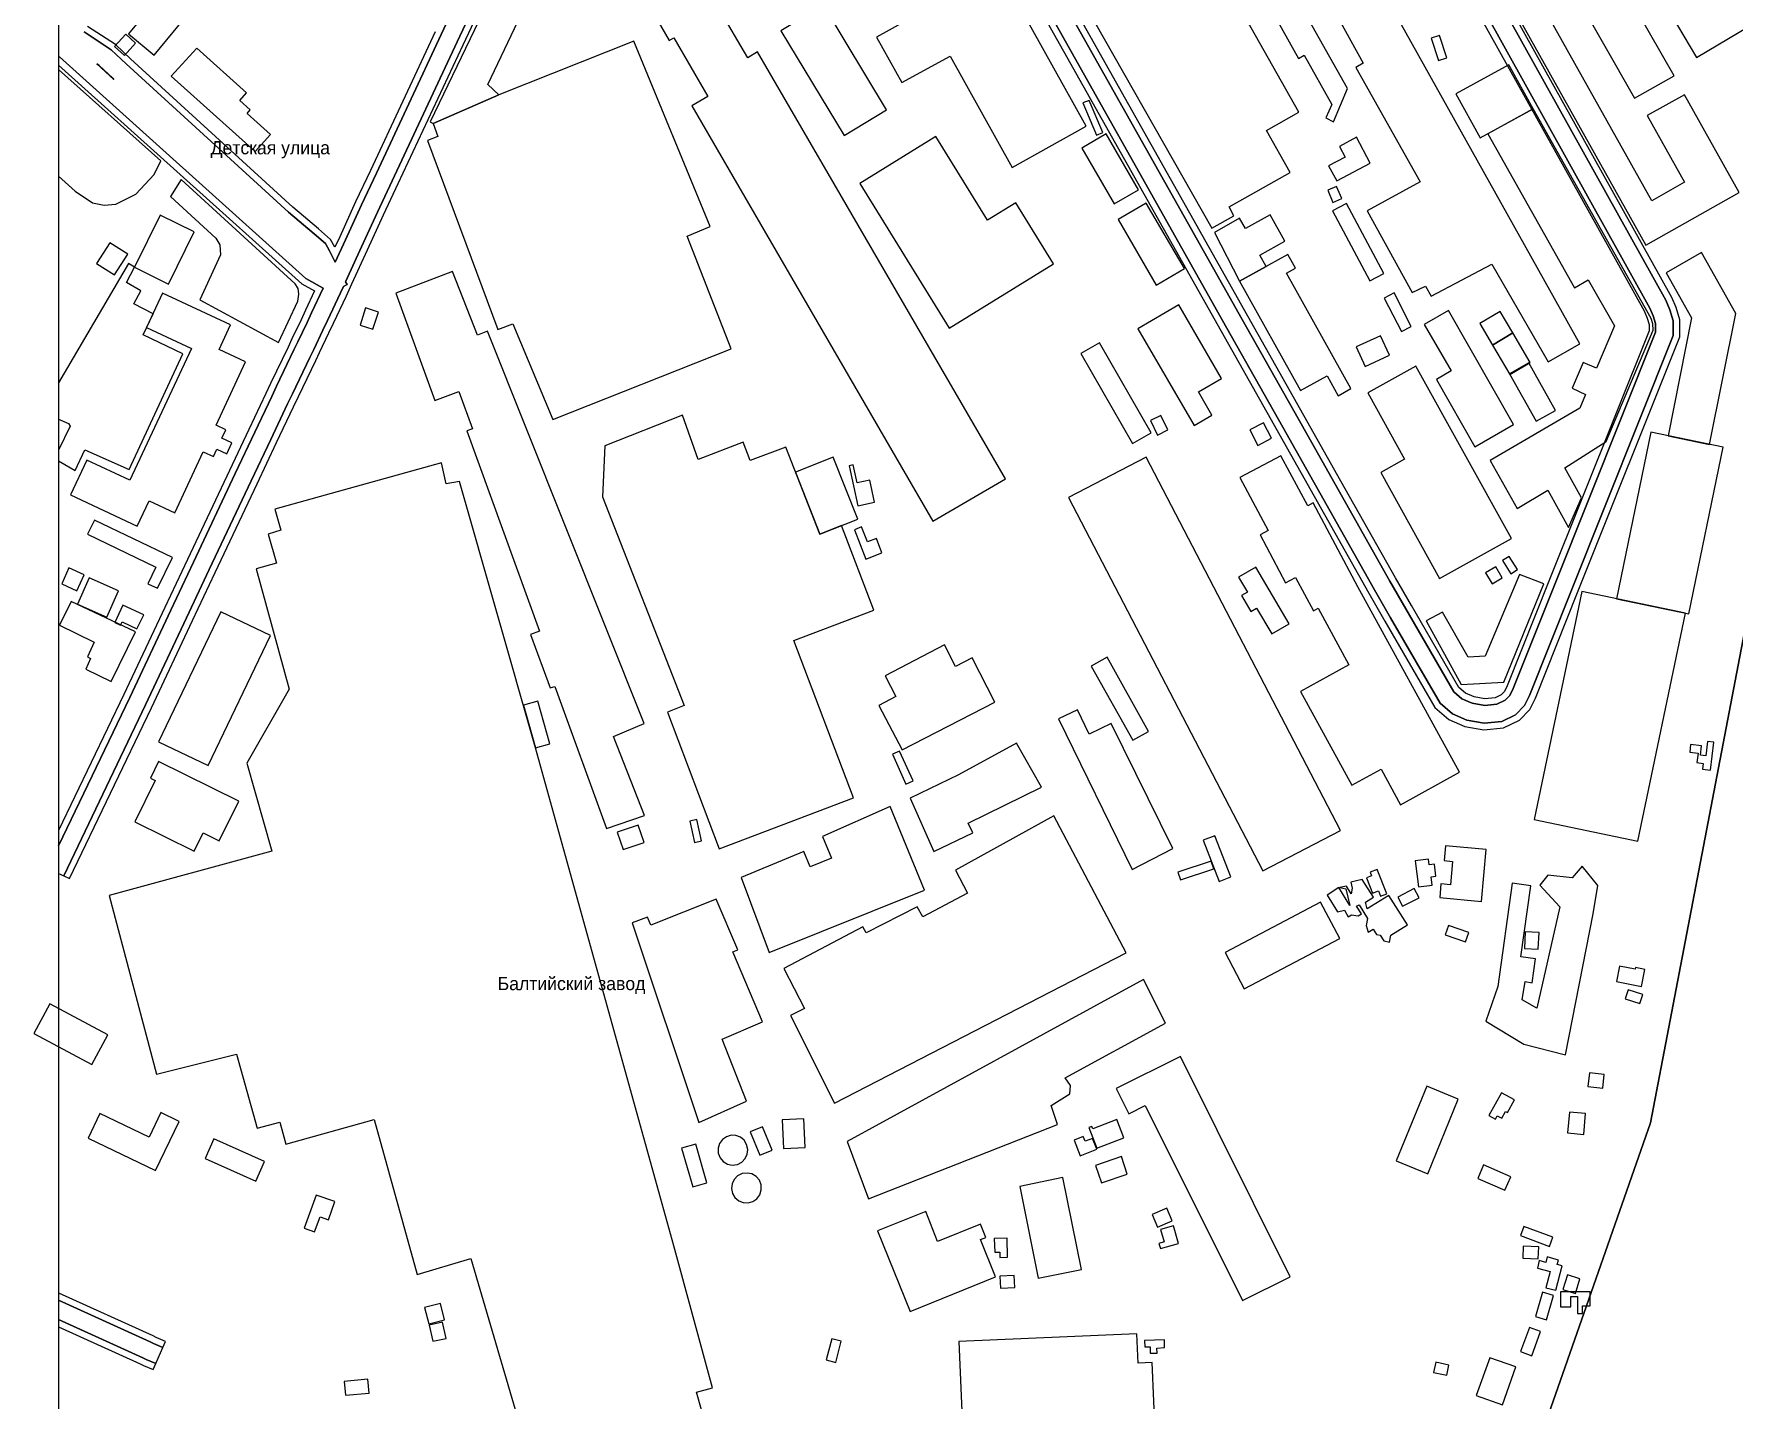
# Model space of a CAD drawing. Extents: x -1571 to 863, y -881 to 2148.
# Drawn here: x -1461 to -687, y 513 to 1135 of the extents above; entities that cross this region are included whole.
import ezdxf

# ---------------------------------------------------------------- set-up
doc = ezdxf.new("R2010")
doc.units = 0
for name, color, linetype in [('AREAS', 62, 'CONTINUOUS'), ('BUILDINGS_CONTEXT', 9, 'CONTINUOUS'), ('LABELS', 7, 'CONTINUOUS'), ('LAND_EDGE', 8, 'CONTINUOUS'), ('ROADS_CITY', 8, 'CONTINUOUS'), ('SIDEWALKS', 9, 'CONTINUOUS'), ('WATER', 5, 'CONTINUOUS')]:
    doc.layers.add(name, color=color, linetype=linetype)

msp = doc.modelspace()

# ---------------------------------------------------------------- linework, layer by layer
at = {"layer": 'AREAS'}
for points in [[(-1450, 1070.7), (-1442.5, 1063.8), (-1434.6, 1058.5), (-1429.2, 1057.5), (-1423.9, 1057.9), (-1414.8, 1062.5), (-1406.5, 1071.4), (-1403.5, 1077.6), (-1450, 1119.3)], [(-1399, 1061.4), (-1378.4, 1042.4), (-1376.6, 1039.4), (-1376.3, 1034.9), (-1385.6, 1014.3), (-1349.8, 995), (-1341.1, 1013.8), (-1340.5, 1016.9), (-1340.9, 1019.5), (-1342.2, 1021.7), (-1394.2, 1069.1)], [(-1450, 941), (-1442.4, 936.6), (-1438, 946), (-1417.9, 937.1), (-1393.4, 989.8), (-1411.5, 998.4), (-1407, 1008), (-1415.8, 1012.5), (-1412.6, 1018.4), (-1419.1, 1022.2), (-1415.4, 1029.2), (-1418.1, 1030.9), (-1450, 976.6), (-1450, 960.1), (-1445.5, 958), (-1444.8, 956.8), (-1450, 945.9)]]:
    msp.add_lwpolyline(points, close=True, dxfattribs=at)
at = {"layer": 'BUILDINGS_CONTEXT'}
for points in [[(-716.5, 1183.1), (-732.8, 1173.4), (-703.9, 1124.8), (-656.1, 1153.3), (-684.8, 1201.6), (-704.3, 1190), (-681.8, 1152.2), (-693.8, 1145)], [(-938.3, 1194.3), (-991.4, 1164.3), (-924.6, 1047), (-914.6, 1052.7), (-916.8, 1056.7), (-889, 1072.3), (-899.8, 1091.5), (-885.1, 1099.8)], [(-862.8, 1110.6), (-905.8, 1187), (-911.9, 1183.5), (-905.8, 1172.6), (-910.2, 1170.1), (-905.8, 1162.4), (-902.7, 1164.1), (-890.8, 1142.9), (-894.5, 1140.8), (-885.2, 1124.3), (-882.6, 1125.8), (-870, 1103.4), (-872.7, 1097.3), (-869.2, 1095.5)], [(-1254.5, 1112.5), (-1225.7, 1173.1), (-1240.3, 1179.4), (-1280.8, 1095.5), (-1279.4, 1094.6), (-1249.4, 1107.8)], [(-853.1, 1184.7), (-881.4, 1168.7), (-855.7, 1122.2), (-859.1, 1120.2), (-829.7, 1068.1), (-853.9, 1054.9), (-833.4, 1017.7), (-827.3, 1020.6), (-824.7, 1016.1), (-797.2, 1030.6), (-771.4, 986.1), (-757.1, 994.4), (-849.8, 1160.4), (-841.6, 1164.8)], [(-1043.9, 1125.3), (-1015.7, 1074.6), (-981.9, 1093.5), (-1021.7, 1165), (-1077.5, 1134), (-1065.9, 1113.3)], [(-761, 1156.9), (-732.074, 1106.154), (-714.1, 1116.4), (-743.026, 1167.146)], [(-1389.994, 1145.795), (-1401.743, 1155.435), (-1418.149, 1135.44), (-1406.4, 1125.8)], [(-1151.6, 1159.6), (-1178.5, 1144), (-1171.9, 1132.5), (-1169.8, 1133.7), (-1154.3, 1107), (-1161.6, 1102.7), (-1051.7, 913.6), (-1018.6, 932.9), (-1131.6, 1127.3), (-1136.1, 1124.6), (-1149.2, 1147.1), (-1145.6, 1149.2)], [(-1121, 1136.8), (-1092.183, 1089.172), (-1072.8, 1100.9), (-1101.617, 1148.528)], [(-684.4, 1063.2), (-709.4, 1107.8), (-726.3, 1098.3), (-709.3, 1067.9), (-724.2, 1059.5), (-774, 1148.3), (-784.7, 1142.3), (-727, 1039.3)], [(-1414.95, 1131.255), (-1419.405, 1135.305), (-1424.5, 1129.7), (-1420.045, 1125.65)], [(-1188, 1132.1), (-1249.4, 1107.8), (-1279.4, 1094.6), (-1277.2, 1088.7), (-1282, 1087), (-1249.9, 1000.9), (-1243.1, 1003.4), (-1224.9, 959.8), (-1143.6, 992), (-1163.6, 1043.4), (-1153.2, 1047.7)], [(-817.6, 1124.6), (-820.9, 1134.8), (-824.721, 1133.564), (-821.421, 1123.364)], [(-1387.1, 1129), (-1398.7, 1116.2), (-1360.5, 1081.9), (-1353.5, 1089.7), (-1364.1, 1099.3), (-1362.7, 1100.9), (-1367.5, 1105.2), (-1364.4, 1108.6)], [(-802.4, 1088.1), (-778.3, 1101.4), (-789.367, 1121.453), (-813.467, 1108.153)], [(-974.4, 1090.5), (-980.6, 1105.2), (-983.407, 1104.016), (-977.207, 1089.316)], [(-771.6, 927.7), (-762.2, 910.7), (-756.3, 924.2), (-763.9, 937.9), (-745, 949.8), (-723.6, 1000.5), (-723.8, 1003.4), (-724.6, 1005.8), (-778.3, 1101.4), (-798.9, 1090), (-759.4, 1019.8), (-753.3, 1023.5), (-741.3, 1002.6), (-749.4, 983.3), (-755.5, 985.9), (-760.6, 974.2), (-754.5, 971.3), (-757.1, 965), (-797.9, 941.2), (-785.6, 919.4)], [(-1050.4, 1088.7), (-1085, 1067.3), (-1044.3, 1001.4), (-996.8, 1030.8), (-1014, 1058.6), (-1026.9, 1050.6)], [(-958.053, 1064.519), (-972.8, 1089.9), (-983.847, 1083.481), (-969.1, 1058.1)], [(-871.5, 1075.4), (-867.8, 1068.5), (-852.5, 1076.6), (-858.8, 1088.4), (-866.5, 1084.2), (-864, 1079.4)], [(-865.5, 1060.5), (-867.917, 1066.038), (-871.9, 1064.3), (-869.483, 1058.762)], [(-967.4, 1050.9), (-950, 1021.1), (-937.114, 1028.624), (-954.514, 1058.424)], [(-869.718, 1054.933), (-852.7, 1023), (-846.382, 1026.367), (-863.4, 1058.3)], [(-1415.4, 1029.2), (-1399.867, 1021.549), (-1388.175, 1045.288), (-1403.708, 1052.938)], [(-898.1, 1053.1), (-909.3, 1046.8), (-912, 1051.6), (-923.5, 1045.1), (-912, 1022.8), (-899.9, 1029.5), (-902.8, 1034.7), (-891.4, 1041.1)], [(-1426.7, 1040.4), (-1432.71, 1030.885), (-1424.5, 1025.7), (-1418.49, 1035.215)], [(-890, 1035), (-912, 1022.8), (-884.3, 973.1), (-872.2, 979.8), (-867.2, 970.7), (-861.3, 974), (-890.6, 1026.5), (-886.5, 1028.8)], [(-706.2, 1006.1), (-716.8, 952.4), (-698, 948.5), (-686, 1008.2), (-701.6, 1036), (-717.7, 1026.7)], [(-1259.2, 998.3), (-1270.5, 1027.3), (-1296.4, 1017.4), (-1278.6, 968.6), (-1267.7, 972.6), (-1261.5, 955.6), (-1264.1, 954.7), (-1230.9, 863.5), (-1235.1, 862), (-1226.1, 837.6), (-1224, 838.3), (-1200.4, 773.6), (-1183.1, 779.6), (-1197.2, 815.5), (-1183.3, 821.4), (-1254.6, 1000.1)], [(-1389.5, 992.2), (-1417.6, 932.2), (-1437.2, 941.4), (-1444.6, 925.5), (-1414.2, 911.3), (-1408.8, 922.9), (-1397.1, 917.4), (-1384.1, 945.1), (-1379.5, 943), (-1377.9, 946.4), (-1373.4, 944.3), (-1371.1, 949.2), (-1375.6, 951.3), (-1373.8, 955.2), (-1378.3, 957.3), (-1364.8, 986.1), (-1376.9, 991.8), (-1371.7, 1003), (-1402.6, 1017.4), (-1409.9, 1001.8)], [(-841.6, 1017.5), (-846.1, 1015.2), (-838.325, 999.987), (-833.825, 1002.287)], [(-1306.8, 1001), (-1304.3, 1008.8), (-1310.174, 1010.683), (-1312.674, 1002.883)], [(-932.7, 957.1), (-924.6, 961.8), (-930.8, 972.5), (-920.2, 978.6), (-939.7, 1012.1), (-958.4, 1001.2)], [(-804.9, 947.5), (-787.3, 957.6), (-816.9, 1009.5), (-827.9, 1003.2), (-815.7, 982), (-822.4, 978.1)], [(-787.585, 999.274), (-793.3, 1009), (-802.615, 1003.526), (-796.9, 993.8)], [(-787.6, 999.3), (-796.9, 993.8), (-788.962, 980.377), (-779.662, 985.877)], [(-984.3, 989.9), (-960.8, 949), (-952.368, 953.845), (-975.868, 994.745)], [(-847.9, 998), (-858.9, 992.9), (-854.778, 984.01), (-843.778, 989.11)], [(-821, 887.4), (-788.2, 905.7), (-831.8, 984.1), (-853.6, 972), (-836.9, 941.8), (-847.7, 935.8)], [(-789.1, 980.7), (-776.899, 959.043), (-768.1, 964), (-780.301, 985.657)], [(-1201.2, 947.9), (-1202.3, 924.7), (-1165, 829.6), (-1172.7, 826.6), (-1149.1, 764.4), (-1087.9, 787.6), (-1115.1, 859.3), (-1078.7, 873.1), (-1093.4, 911.6), (-1103.3, 907.7), (-1118.8, 947.3), (-1135, 941.2), (-1138.1, 949.5), (-1158.7, 941.6), (-1165.8, 961.8)], [(-949.4, 952.8), (-944.7, 955.1), (-947.964, 961.769), (-952.664, 959.469)], [(-897.5, 951.3), (-901.2, 958.4), (-907.428, 955.154), (-903.728, 948.054)], [(-724.7, 954.1), (-740.4, 878.2), (-707.385, 871.371), (-691.685, 947.271)], [(-1097.1, 942.7), (-1114.4, 935.9), (-1103.279, 907.608), (-1085.979, 914.408)], [(-1089.9, 938.8), (-1086, 920.6), (-1078.3, 922.2), (-1080.5, 932.3), (-1086.3, 931.1), (-1088.1, 939.2)], [(-866.1, 772.7), (-954.6, 942.7), (-989.919, 924.313), (-901.419, 754.313)], [(-838.7, 784.4), (-811.8, 799.2), (-858.1, 883.6), (-878.5, 921.9), (-881, 920.5), (-893.2, 943.4), (-911.9, 933.4), (-899, 909.3), (-902.7, 907.3), (-891.1, 885.5), (-886.5, 887.9), (-878.4, 872.8), (-876.3, 873.9), (-862.2, 848.2), (-884.3, 836), (-860.9, 793.3), (-847.6, 800.7)], [(-1409.3, 885.1), (-1404.9, 883), (-1398.1, 897), (-1433.7, 914), (-1436.8, 907.6), (-1405.7, 892.6)], [(-1075, 899.2), (-1077.5, 905.7), (-1081.6, 904.1), (-1084.3, 911), (-1087.4, 909.7), (-1082.3, 896.3)], [(-1441.707, 881.884), (-1438.4, 889.2), (-1445.293, 892.316), (-1448.6, 885)], [(-889.5, 866.8), (-904.6, 892.6), (-912.5, 888), (-908.5, 881.3), (-911.2, 879.7), (-906.9, 872.5), (-904.3, 874), (-897.3, 862.2)], [(-800, 890.1), (-797, 885), (-792.359, 887.73), (-795.359, 892.83)], [(-792.3, 895.6), (-788.5, 889.6), (-785.5, 891.5), (-789.3, 897.5)], [(-1441.4, 875.8), (-1428, 869.9), (-1422.751, 881.822), (-1436.151, 887.722)], [(-819.6, 872.1), (-827.1, 868.2), (-811.1, 839.2), (-791.6, 840.3), (-773.4, 885.1), (-784.5, 889.3), (-800.1, 852.1), (-807.9, 851.6)], [(-1444.3, 877), (-1449.6, 866.2), (-1433.8, 858.4), (-1436.9, 851.8), (-1435.4, 851), (-1437.6, 846.2), (-1426, 840.6), (-1415, 863.1)], [(-1424.4, 867.4), (-1421.8, 866.2), (-1421.1, 867.7), (-1414.3, 864.5), (-1411.2, 870.9), (-1420.7, 875.3)], [(-756.148, 881.551), (-777.8, 777.7), (-730.552, 767.849), (-708.9, 871.7)], [(-1376.1, 872.3), (-1404.43, 813.137), (-1381.8, 802.3), (-1353.47, 861.463)], [(-1076.3, 829.7), (-1065.8, 809.4), (-1023.5, 831.2), (-1033.8, 851.3), (-1041.4, 847.4), (-1046.4, 857.2), (-1073.5, 843.2), (-1068.6, 833.7)], [(-953.5, 817.8), (-972.411, 851.62), (-979.6, 847.6), (-960.689, 813.78)], [(-1238.205, 829.817), (-1232.798, 810.391), (-1226.3, 812.2), (-1231.707, 831.626)], [(-942.4, 764.5), (-970.5, 821.4), (-980.5, 816.6), (-985.9, 827.6), (-994.5, 823.5), (-960.9, 754.9)], [(-701.1, 800.6), (-697.5, 800.2), (-696, 813), (-698.9, 813.3), (-699.7, 806.7), (-702.1, 807), (-701.6, 811.3), (-706.6, 811.9), (-707, 808.4), (-703.2, 807.9), (-703.7, 803.6), (-700.8, 803.2)], [(-1070.1, 807.4), (-1064, 793.8), (-1060.776, 795.246), (-1066.876, 808.846)], [(-1040.1, 798.1), (-1062.1, 787.5), (-1051.3, 763.2), (-1033.6, 771.7), (-1035.6, 776), (-1002.2, 792.5), (-1013.7, 812.5)], [(-1376.8, 768), (-1367.9, 786.1), (-1404.5, 804.1), (-1408.2, 796.6), (-1406, 795.5), (-1415.3, 776.6), (-1388.3, 763.3), (-1384.2, 771.7)], [(-1110.6, 763.2), (-1139.1, 751.3), (-1126.3, 717.2), (-1055.6, 745.6), (-1071.2, 783.6), (-1102, 769.9), (-1098, 760.1), (-1107.7, 756.1)], [(-1195.5, 772), (-1192.8, 764), (-1183.332, 767.195), (-1186.032, 775.195)], [(-1157.199, 767.993), (-1159.3, 777.7), (-1162.501, 777.007), (-1160.4, 767.3)], [(-963.7, 717), (-996.7, 779.4), (-1041.4, 754.6), (-1035.9, 744.1), (-1056.3, 733.4), (-1058.9, 737.9), (-1082.1, 726.1), (-1083.6, 728.8), (-1119.7, 709.8), (-1110.3, 691.7), (-1116.6, 688.4), (-1096.5, 648.5)], [(-928.6, 768.3), (-921.3, 749.5), (-916.073, 751.53), (-923.373, 770.33)], [(-824.7, 751.6), (-822.7, 751.9), (-823.3, 757.3), (-825.7, 757), (-826, 759.7), (-832.1, 758.9), (-830.6, 747), (-824.3, 747.8)], [(-820.3, 748.4), (-820.8, 742.2), (-801.9, 740.4), (-799.7, 764), (-818.2, 765.7), (-818.9, 759), (-815, 758.6), (-816, 748)], [(-925, 758.8), (-940.2, 753.7), (-939.023, 750.192), (-923.823, 755.292)], [(-848.7, 745.2), (-847.8, 742.8), (-845, 743.8), (-849.4, 755), (-852.6, 753.7), (-852, 752.1), (-854.2, 751.2), (-851.5, 744.2)], [(-781.9, 703.9), (-778.8, 703.4), (-777.2, 714.2), (-783.9, 715.1), (-779.3, 747.5), (-787.8, 748.7), (-794.4, 701.7), (-799.9, 685.9), (-782.5, 675.4), (-763.5, 670.6), (-750.9, 734.7), (-748.9, 747.6), (-756, 756.4), (-760.5, 751.1), (-771.6, 752.4), (-775.2, 747.8), (-766.1, 738), (-776.7, 691.8), (-783.3, 695.6)], [(-843.2, 725.1), (-835.6, 729.8), (-844, 743.1), (-853.9, 737), (-854.7, 740.1), (-851.1, 742.3), (-856.2, 750.4), (-861.4, 749.1), (-860.7, 746.4), (-861.2, 743.8), (-863.4, 747.4), (-866.4, 746.7), (-863.7, 746.2), (-861.8, 738.5), (-866.8, 746.7), (-872.2, 743.3), (-867.4, 735.6), (-864.3, 736.4), (-862.5, 733.4), (-861.1, 734.3), (-858, 733.8), (-856.5, 734.7), (-858.7, 738.2), (-857.5, 738.9), (-853.7, 732.7), (-854.3, 729.5), (-853.5, 726.4), (-851.2, 727.8), (-849.7, 725.3), (-848, 725), (-846.3, 722.4), (-843.7, 721.9)], [(-837.813, 738.193), (-830.3, 742.1), (-832.487, 746.307), (-840, 742.4)], [(-1188.7, 730.7), (-1158.3, 639.7), (-1136.6, 649.5), (-1147.7, 677.7), (-1129.4, 685.6), (-1142.8, 717.4), (-1140.6, 718.4), (-1150.4, 741.5), (-1180.2, 729.6), (-1181.7, 733.3)], [(-875.1, 740.1), (-918.6, 717.2), (-909.891, 700.657), (-866.391, 723.557)], [(-807.646, 726.181), (-816.9, 729.4), (-818.354, 725.219), (-809.1, 722)], [(-776, 718.6), (-775.596, 726.268), (-781.9, 726.6), (-782.304, 718.932)], [(-955.8, 704.9), (-1090.8, 631), (-1081, 604.9), (-995, 638.8), (-997.9, 647.4), (-989.3, 652.8), (-989, 656.5), (-991.5, 660.1), (-945.8, 684.9)], [(-729, 701.6), (-727.5, 709.4), (-731.7, 710.3), (-731.9, 709.5), (-738.9, 710.9), (-740.3, 703.9)], [(-729.7, 693.9), (-728.4, 698), (-735.064, 700.113), (-736.364, 696.013)], [(-1461.208, 680.204), (-1434.8, 666.1), (-1427.592, 679.596), (-1454, 693.7)], [(-939, 669.8), (-968.2, 655.2), (-962.5, 643.7), (-955, 647.5), (-910.7, 558.7), (-889, 569.5)], [(-752.7, 662.4), (-753.4, 656.1), (-746.595, 655.344), (-745.895, 661.644)], [(-812.4, 650.4), (-826.8, 656.3), (-840.741, 622.276), (-826.341, 616.376)], [(-792.8, 653.3), (-798.5, 642.9), (-795.5, 641.2), (-794.7, 642.8), (-792.6, 641.7), (-790.9, 644.8), (-790, 644.3), (-786.8, 650.1)], [(-1403.5, 644.2), (-1408.8, 633), (-1431.2, 643.8), (-1436.6, 632.6), (-1405.8, 617.8), (-1395.1, 640.2)], [(-761.8, 644.5), (-762.7, 635), (-755.291, 634.298), (-754.391, 643.798)], [(-1124.9, 627.1), (-1129.3, 637.8), (-1134.934, 635.483), (-1130.534, 624.783)], [(-1109.9, 628.4), (-1110.503, 641.457), (-1120.4, 641), (-1119.797, 627.943)], [(-979.4, 637.9), (-980.7, 637.4), (-977, 628), (-964.7, 632.8), (-967.9, 641.1), (-978.9, 636.8)], [(-1356.2, 621.9), (-1379.249, 632.222), (-1383.2, 623.4), (-1360.151, 613.078)], [(-1166.2, 628), (-1161.1, 610.4), (-1154.688, 612.258), (-1159.788, 629.858)], [(-1147.6, 632), (-1148.9, 630.2), (-1149.6, 628), (-1149.5, 625.7), (-1148.7, 623.6), (-1147.3, 621.9), (-1145.3, 620.7), (-1143.1, 620.3), (-1140.8, 620.6), (-1138.8, 621.6), (-1137.2, 623.3), (-1136.3, 625.3), (-1136.1, 627.5), (-1136.6, 629.7), (-1137.7, 631.6), (-1139.4, 633), (-1141.5, 633.8), (-1143.7, 633.9), (-1145.8, 633.2)], [(-984.6, 624.6), (-977, 627.6), (-979, 632.5), (-982.4, 631.2), (-983.3, 633.3), (-987.4, 631.6)], [(-965.9, 624.2), (-977.7, 620.2), (-974.979, 612.173), (-963.179, 616.173)], [(-788.5, 615), (-800.9, 620.4), (-803.563, 614.284), (-791.163, 608.884)], [(-1140.7, 615.4), (-1142.2, 613.8), (-1143.2, 611.8), (-1143.5, 609.6), (-1143, 607.4), (-1141.9, 605.5), (-1140.2, 604.1), (-1138.1, 603.3), (-1135.9, 603.2), (-1133.7, 603.8), (-1131.9, 605), (-1130.6, 606.8), (-1129.9, 609), (-1130, 611.3), (-1130.8, 613.4), (-1132.2, 615.1), (-1134.2, 616.3), (-1136.4, 616.7), (-1138.6, 616.5)], [(-984.1, 572.8), (-992.5, 614.6), (-1012.208, 610.64), (-1003.808, 568.84)], [(-1330.9, 596.8), (-1327.1, 595.4), (-1324.1, 603.7), (-1332.7, 606.7), (-1338.2, 591.6), (-1333.4, 589.9)], [(-1055, 599.2), (-1076.9, 590.4), (-1062.1, 553.7), (-1023.2, 569.4), (-1030, 586.4), (-1027.6, 587.3), (-1030.1, 593.4), (-1049.6, 585.6)], [(-945.1, 600.7), (-951.82, 597.892), (-949.4, 592.1), (-942.68, 594.908)], [(-948.8, 584.6), (-948.1, 582.3), (-939.8, 584.6), (-942.1, 592.6), (-948, 591), (-946.4, 585.3)], [(-784.1, 588.2), (-770.864, 583.287), (-769.3, 587.5), (-782.536, 592.413)], [(-1021.2, 578.3), (-1017.7, 578.4), (-1017.9, 587.1), (-1023.8, 586.9), (-1023.6, 580.6), (-1021.2, 580.7)], [(-783.031, 578.001), (-776, 577.7), (-775.769, 583.099), (-782.8, 583.4)], [(-772.5, 564.5), (-768, 563.3), (-765.1, 574.5), (-767.3, 575.1), (-766.8, 577.1), (-771.9, 578.5), (-772.5, 576), (-775.5, 576.8), (-776.4, 573.4), (-770.5, 571.9)], [(-1014.7, 570), (-1021.2, 569.7), (-1020.951, 564.298), (-1014.451, 564.598)], [(-762.7, 570.3), (-764.8, 563.7), (-759.075, 561.878), (-756.975, 568.478)], [(-769, 560.9), (-774, 562.4), (-777.292, 551.428), (-772.292, 549.928)], [(-755.9, 556.2), (-752.4, 556.2), (-752.4, 562.6), (-765.8, 562.6), (-765.8, 555.7), (-761.1, 555.7), (-761.1, 560.5), (-758.1, 560.5), (-758.1, 552.7), (-755.9, 552.7)], [(-1274.2, 549.8), (-1276.1, 557.3), (-1283.318, 555.471), (-1281.418, 547.971)], [(-1273.5, 541.4), (-1275.104, 548.818), (-1281.2, 547.5), (-1279.596, 540.082)], [(-1012.6, 411.7), (-1011.7, 391), (-1001.5, 371.9), (-991.9, 343.2), (-989.3, 343.3), (-988.5, 326), (-983.6, 326.2), (-983.2, 317.4), (-942.7, 319.1), (-951.8, 530.4), (-958.2, 530.1), (-958.8, 543.5), (-1039.9, 540), (-1037.2, 476.4), (-1029.5, 452.3), (-1023, 448.1), (-1021.8, 419.1)], [(-780, 546.4), (-784.015, 535.36), (-778.9, 533.5), (-774.885, 544.54)], [(-1097.8, 541.2), (-1100.3, 531.6), (-1095.98, 530.475), (-1093.48, 540.075)], [(-949.7, 537), (-946.2, 537.2), (-946.3, 540.7), (-955.3, 540.5), (-955.2, 537.5), (-952.8, 537.6), (-952.7, 534.6), (-949.6, 534.7)], [(-823.7, 525.9), (-817.697, 524.599), (-816.7, 529.2), (-822.703, 530.501)], [(-798.094, 532.618), (-804.205, 515.387), (-792.311, 511.168), (-786.2, 528.4)], [(-1309.189, 522.801), (-1319.9, 521.8), (-1319.311, 515.499), (-1308.6, 516.5)]]:
    msp.add_lwpolyline(points, close=True, dxfattribs=at)
msp.add_lwpolyline([(-1157.2, 508.8), (-1159.4, 516.9), (-1152.2, 518.9), (-1169.8, 583.6), (-1232.8, 810.4), (-1267.4, 931.7), (-1273.4, 930.5), (-1275.6, 940.1), (-1351.5, 919), (-1348.7, 909.4), (-1354.5, 907.7), (-1350.7, 894.5), (-1360, 891.8), (-1345, 837), (-1364.3, 803.4), (-1352.8, 763.3), (-1427, 743.1), (-1405.4, 661.7), (-1368.9, 670.8), (-1359.6, 637.2), (-1349.3, 639.9), (-1346.5, 629.9), (-1306.3, 641.1), (-1286.7, 570.5), (-1262.2, 577.8), (-1237.9, 495.1)], dxfattribs=at)
at = {"layer": 'LAND_EDGE'}
for points in [[(-1450, 2050), (-1450, 305)], [(-781, 479), (-724.9, 639.6), (-669.8, 927.2)]]:
    msp.add_lwpolyline(points, dxfattribs=at)
at = {"layer": 'ROADS_CITY'}
for points in [[(-1016.086, 1176.139), (-917.785, 1001.536), (-892.286, 956.338), (-875.485, 926.437), (-850.576, 882.32), (-843.264, 869.6), (-820.716, 830.699), (-815.055, 825.882), (-808.481, 822.947), (-800.646, 821.564), (-792.597, 822.392), (-786.325, 825.403), (-782.283, 829.575), (-780.039, 834.181), (-760.885, 882.216), (-714.5, 998.129), (-714.5, 1004.805), (-716.039, 1009.777), (-717.902, 1014.16), (-821.306, 1199.848)], [(-828.294, 1195.952), (-725.098, 1010.64), (-723.561, 1007.023), (-722.5, 1003.595), (-722.5, 999.671), (-768.315, 885.184), (-787.361, 837.419), (-788.917, 834.225), (-791.075, 831.997), (-794.803, 830.208), (-800.354, 829.636), (-806.119, 830.653), (-810.745, 832.718), (-814.484, 835.901), (-836.336, 873.6), (-843.624, 886.28), (-868.515, 930.363), (-885.314, 960.262), (-910.815, 1005.464), (-1009.114, 1180.061)], [(-1261.716, 1165.011), (-1275.722, 1135.196), (-1305.219, 1072.005), (-1312.028, 1057.684), (-1319.238, 1041.763), (-1323.948, 1031.558), (-1326.639, 1036.737), (-1328.458, 1039.985), (-1333.573, 1044.418), (-1345.228, 1054.28), (-1419.243, 1121.902), (-1426.006, 1128.249), (-1438.4, 1136.369)], [(-1450, 1143.711), (-1450, 1124.74), (-1449.607, 1124.993), (-1337.418, 1024.103), (-1329.446, 1019.747), (-1334.828, 1008.384), (-1336.826, 1003.989), (-1341.003, 995.236), (-1342.802, 991.539), (-1350.708, 975.027), (-1352.913, 970.417), (-1360.616, 954.11), (-1369.516, 935.311), (-1388.618, 894.906), (-1398.919, 873.003), (-1417.613, 833.317), (-1450, 765.754), (-1450, 753.173), (-1447.69, 752.066), (-1410.387, 829.883), (-1391.681, 869.597), (-1381.382, 891.494), (-1362.284, 931.889), (-1353.384, 950.69), (-1345.687, 966.983), (-1343.492, 971.573), (-1335.598, 988.061), (-1333.797, 991.764), (-1329.574, 1000.611), (-1327.572, 1005.016), (-1321.652, 1017.512), (-1321.625, 1017.5), (-1320.377, 1020.206), (-1320.253, 1020.466), (-1318.624, 1021.313), (-1319.266, 1022.55), (-1319.101, 1022.899), (-1319.128, 1022.912), (-1311.962, 1038.437), (-1304.772, 1054.316), (-1297.981, 1068.595), (-1268.478, 1131.804), (-1254.484, 1161.589)]]:
    msp.add_lwpolyline(points, dxfattribs=at)
for points in [[(-1432.629, 1121.829), (-1431.594, 1121.151), (-1425.357, 1115.298), (-1424.776, 1114.767)], [(-1450, 550.007), (-1411.572, 532.566), (-1410.048, 531.855), (-1405.655, 529.933), (-1402.448, 537.262), (-1406.752, 539.145), (-1408.228, 539.834), (-1450, 558.793)]]:
    msp.add_lwpolyline(points, close=True, dxfattribs=at)
at = {"layer": 'SIDEWALKS'}
for points in [[(-1018.701, 1174.668), (-920.398, 1000.063), (-894.9, 954.866), (-878.099, 924.965), (-853.182, 880.835), (-845.863, 868.101), (-823.053, 828.749), (-816.671, 823.318), (-809.366, 820.056), (-800.755, 818.537), (-791.77, 819.462), (-784.543, 822.931), (-779.796, 827.831), (-777.294, 832.967), (-758.099, 881.103), (-711.5, 997.551), (-711.5, 1005.259), (-713.218, 1010.81), (-715.203, 1015.481), (-818.686, 1201.308)], [(-821.306, 1199.848), (-717.902, 1014.16), (-716.039, 1009.777), (-714.5, 1004.805), (-714.5, 998.129), (-760.885, 882.216), (-780.039, 834.181), (-782.283, 829.575), (-786.325, 825.403), (-792.597, 822.392), (-800.646, 821.564), (-808.481, 822.947), (-815.055, 825.882), (-820.716, 830.699), (-843.264, 869.6), (-850.576, 882.32), (-875.485, 926.437), (-892.286, 956.338), (-917.785, 1001.536), (-1016.086, 1176.139)], [(-1009.114, 1180.061), (-910.815, 1005.464), (-885.314, 960.262), (-868.515, 930.363), (-843.624, 886.28), (-836.336, 873.6), (-814.484, 835.901), (-810.745, 832.718), (-806.119, 830.653), (-800.354, 829.636), (-794.803, 830.208), (-791.075, 831.997), (-788.917, 834.225), (-787.361, 837.419), (-768.315, 885.184), (-722.5, 999.671), (-722.5, 1003.595), (-723.561, 1007.023), (-725.098, 1010.64), (-828.294, 1195.952)], [(-830.914, 1194.492), (-727.797, 1009.319), (-726.382, 1005.99), (-725.5, 1003.141), (-725.5, 1000.249), (-771.101, 886.297), (-790.106, 838.633), (-791.404, 835.969), (-792.857, 834.469), (-795.63, 833.138), (-800.245, 832.663), (-805.234, 833.544), (-809.129, 835.282), (-812.147, 837.851), (-833.737, 875.099), (-841.018, 887.765), (-865.901, 931.835), (-882.7, 961.734), (-908.202, 1006.937), (-1006.499, 1181.532)], [(-1438.4, 1136.369), (-1426.006, 1128.249), (-1419.243, 1121.902), (-1345.228, 1054.28), (-1333.573, 1044.418), (-1328.458, 1039.985), (-1326.639, 1036.737), (-1323.948, 1031.558), (-1319.238, 1041.763), (-1312.028, 1057.684), (-1305.219, 1072.005), (-1275.722, 1135.196), (-1261.716, 1165.011)], [(-1254.484, 1161.589), (-1268.478, 1131.804), (-1297.981, 1068.595), (-1304.772, 1054.316), (-1311.962, 1038.437), (-1319.128, 1022.912), (-1319.101, 1022.899), (-1319.266, 1022.55), (-1318.624, 1021.313), (-1320.253, 1020.466), (-1320.377, 1020.206), (-1321.625, 1017.5), (-1321.652, 1017.512), (-1327.572, 1005.016), (-1329.574, 1000.611), (-1333.797, 991.764), (-1335.598, 988.061), (-1343.492, 971.573), (-1345.687, 966.983), (-1353.384, 950.69), (-1362.284, 931.889), (-1381.382, 891.494), (-1391.681, 869.597), (-1410.387, 829.883), (-1447.69, 752.066), (-1444.985, 750.769), (-1407.677, 828.596), (-1388.966, 868.319), (-1378.669, 890.214), (-1359.572, 930.606), (-1350.672, 949.407), (-1342.978, 965.695), (-1340.786, 970.278), (-1332.896, 986.757), (-1331.094, 990.461), (-1326.854, 999.344), (-1324.85, 1003.753), (-1318.928, 1016.255), (-1318.901, 1016.243), (-1317.659, 1018.935), (-1316.39, 1021.615), (-1316.416, 1021.627), (-1309.234, 1037.189), (-1302.05, 1053.053), (-1295.268, 1067.317), (-1265.761, 1130.531), (-1251.773, 1160.306)], [(-1278.439, 1136.469), (-1307.932, 1073.283), (-1314.75, 1058.947), (-1321.966, 1043.011), (-1324.111, 1038.363), (-1326.097, 1041.909), (-1331.622, 1046.697), (-1343.247, 1056.533), (-1417.204, 1124.103), (-1424.144, 1130.616), (-1436.806, 1138.912)]]:
    msp.add_lwpolyline(points, dxfattribs=at)
for points in [[(-1450, 765.754), (-1417.613, 833.317), (-1398.919, 873.003), (-1388.618, 894.906), (-1369.516, 935.311), (-1360.616, 954.11), (-1352.913, 970.417), (-1350.708, 975.027), (-1342.802, 991.539), (-1341.003, 995.236), (-1336.826, 1003.989), (-1334.828, 1008.384), (-1329.446, 1019.747), (-1337.418, 1024.103), (-1449.607, 1124.993), (-1450, 1124.74), (-1450, 1121.312), (-1339.164, 1021.638), (-1333.369, 1018.472), (-1337.55, 1009.647), (-1339.546, 1005.256), (-1343.706, 996.539), (-1345.504, 992.843), (-1353.414, 976.322), (-1355.622, 971.705), (-1363.328, 955.393), (-1372.228, 936.594), (-1391.331, 896.186), (-1401.634, 874.281), (-1420.323, 834.604), (-1450, 772.694)], [(-1432.629, 1121.829), (-1424.776, 1114.767), (-1425.357, 1115.298), (-1431.594, 1121.151)], [(-1450, 558.793), (-1408.228, 539.834), (-1406.752, 539.145), (-1402.448, 537.262), (-1401.246, 540.011), (-1405.517, 541.879), (-1406.973, 542.559), (-1449.839, 562.014), (-1450, 561.659)], [(-1450, 546.713), (-1412.827, 529.841), (-1411.283, 529.121), (-1406.857, 527.184), (-1405.655, 529.933), (-1410.048, 531.855), (-1411.572, 532.566), (-1450, 550.007)]]:
    msp.add_lwpolyline(points, close=True, dxfattribs=at)
at = {"layer": 'WATER'}
msp.add_lwpolyline([(-669.8, 927.2), (-724.9, 639.6), (-781, 479)], dxfattribs=at)

# ---------------------------------------------------------------- texts
at = {"layer": 'LABELS'}
for s, p in [('Детская улица', (-1380.743, 1080.632)), ('Балтийский завод', (-1250, 700))]:
    msp.add_text(s, height=6, dxfattribs=at).set_placement(p)

doc.saveas('drawing.dxf')
